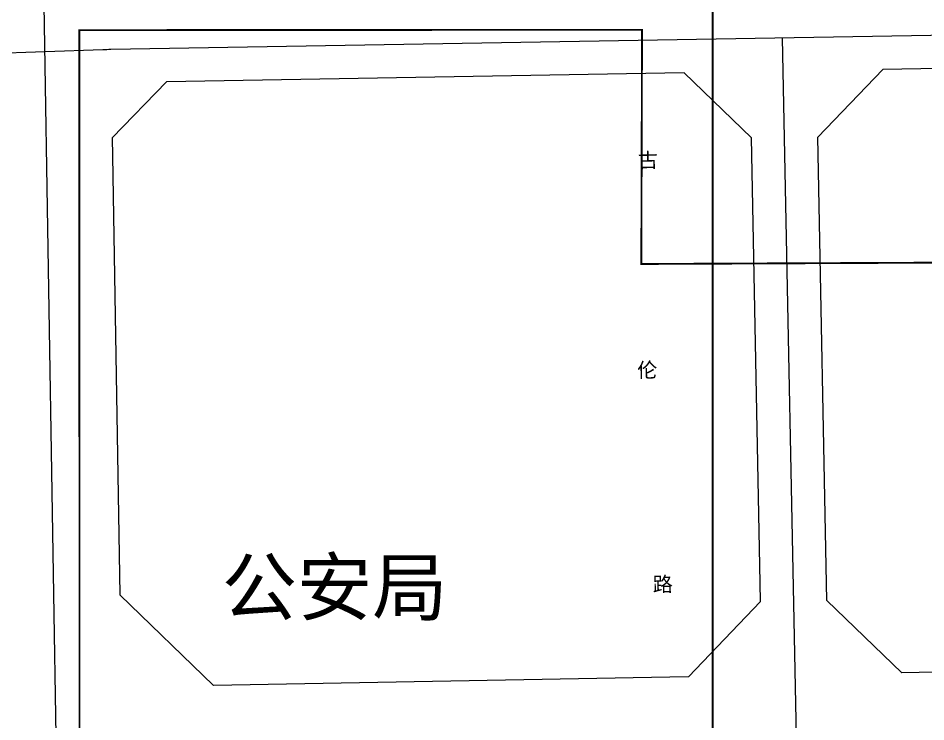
# Model space of a CAD drawing. Extents: x 529262 to 576451, y 2694391 to 2717535.
# Drawn here: x 564373.7 to 564620.4, y 2709664.2 to 2709855.3 of the extents above; entities that cross this region are included whole.
import ezdxf
from ezdxf.enums import TextEntityAlignment as Align
from ezdxf.xclip import XClip

# ---------------------------------------------------------------- set-up
doc = ezdxf.new("R2010")
doc.units = 0
doc.header["$XCLIPFRAME"] = 0
for name, color, linetype in [('PP-COM', 7, 'Continuous'), ('RD-中线', 40, 'Continuous'), ('RD-红线', 7, 'Continuous'), ('RD-路名', 7, 'Continuous'), ('地块名称', 1, 'Continuous')]:
    doc.layers.add(name, color=color, linetype=linetype)
doc.styles.add('STYLE1', font='simhei.ttf')
doc.styles.add('黑体', font='simhei.ttf')

# ---------------------------------------------------------------- blocks, each defined once
blk = doc.blocks.new('A$C19FD0107')
at = {"layer": 'RD-中线', "color": 8, "linetype": 'Continuous', "flags": 128}
blk.add_lwpolyline([(-6594.44, 15843.06, -0.005723), (-6595.7, 15831.69), (-6617.48, 15653.16, 0.034479), (-6619.64, 15611.89), (-6613.74, 15253.22)], format="xyb", dxfattribs=at)
at = {"layer": 'RD-中线', "color": 8, "linetype": 'Continuous'}
blk.add_lwpolyline([(-6142.76, 15464.03), (-6599.13, 15456.2, 0.004476), (-6601.28, 15456.14), (-6632.72, 15455.04, -0.005032), (-6635.13, 15454.98), (-7129.07, 15447.59)], format="xyb", dxfattribs=at)
at = {"layer": 'RD-中线', "color": 8, "linetype": 'Continuous', "flags": 128}
blk.add_lwpolyline([(-6412.52, 15255.89), (-6416.55, 15459.33)], dxfattribs=at)
at = {"layer": 'RD-红线', "color": 8, "flags": 128}
for points in [[(-6286.47, 15452.56), (-6389.33, 15450.8)], [(-6443.32, 15449.87), (-6583.94, 15447.46)]]:
    blk.add_lwpolyline(points, dxfattribs=at)
at = {"layer": 'RD-红线', "color": 8}
for points in [[(-6425.02, 15432.23), (-6443.32, 15449.87, 0.413432)], [(-6389.33, 15450.8), (-6407.02, 15432.44, 0.414996)]]:
    blk.add_lwpolyline(points, format="xyb", dxfattribs=at)
at = {"layer": 'RD-红线', "color": 8, "linetype": 'Continuous'}
for points in [[(-6583.94, 15447.46), (-6598.68, 15432.21, 0.414005)], [(-6596.64, 15308.02), (-6571.18, 15283.44, 0.414792)], [(-6404.52, 15306.49), (-6384.15, 15286.89, 0.413801)], [(-6442.14, 15285.82), (-6422.52, 15306.21, 0.414626)]]:
    blk.add_lwpolyline(points, format="xyb", dxfattribs=at)
at = {"layer": 'RD-红线', "color": 8, "linetype": 'Continuous', "flags": 128}
for points in [[(-6598.68, 15432.21), (-6598.6, 15427.21), (-6596.64, 15308.15), (-6596.64, 15308.02)], [(-6422.52, 15306.21), (-6422.62, 15311.22), (-6422.62, 15311.35), (-6425.02, 15432.23)], [(-6404.52, 15306.49), (-6407.02, 15432.44)], [(-6293.96, 15288.55), (-6294.09, 15288.55), (-6384.15, 15286.89)], [(-6442.14, 15285.82), (-6447.15, 15285.73), (-6571.18, 15283.44)]]:
    blk.add_lwpolyline(points, dxfattribs=at)

msp = doc.modelspace()

# ---------------------------------------------------------------- linework, layer by layer
at = {"const_width": 0.5}
for points in [[(564562.501, 2710307.522), (564562.421, 2709590.678), (564888.143, 2709590.86), (564888.226, 2709664.058), (565134.095, 2709664.095), (565134.027, 2710310.134), (564562.501, 2710307.522)], [(564543.247, 2709852.188), (564390.328, 2709852.088), (564390.559, 2709280.688), (564922.468, 2709280.665), (564922.332, 2709352.706), (565168.072, 2709352.712), (565167.919, 2709791.396), (564543.048, 2709788.553), (564543.247, 2709852.188)]]:
    msp.add_lwpolyline(points, dxfattribs=at)

# ---------------------------------------------------------------- block references
at = {"layer": 'PP-COM'}
ref = msp.add_blockref('A$C19FD0107', (570997.993, 2694390.603), dxfattribs=at)
XClip(ref).set_block_clipping_path([(-9366.4383134884, 14428.6043910822), (-3328.4480743363, 17452.7484863754)])

# ---------------------------------------------------------------- texts
at = {"layer": 'RD-路名', "color": 7, "style": '黑体'}
for s, p in [('古', (564544.838, 2709816.818)), ('伦', (564544.676, 2709759.838)), ('路', (564548.877, 2709701.648))]:
    msp.add_text(s, height=4, rotation=1.30936, dxfattribs=at).set_placement(p, align=Align.MIDDLE)
at = {"layer": '地块名称', "color": 1, "style": 'STYLE1'}
msp.add_text('公安局', height=15, dxfattribs=at).set_placement((564429.02, 2709693.292))

doc.saveas('drawing.dxf')
